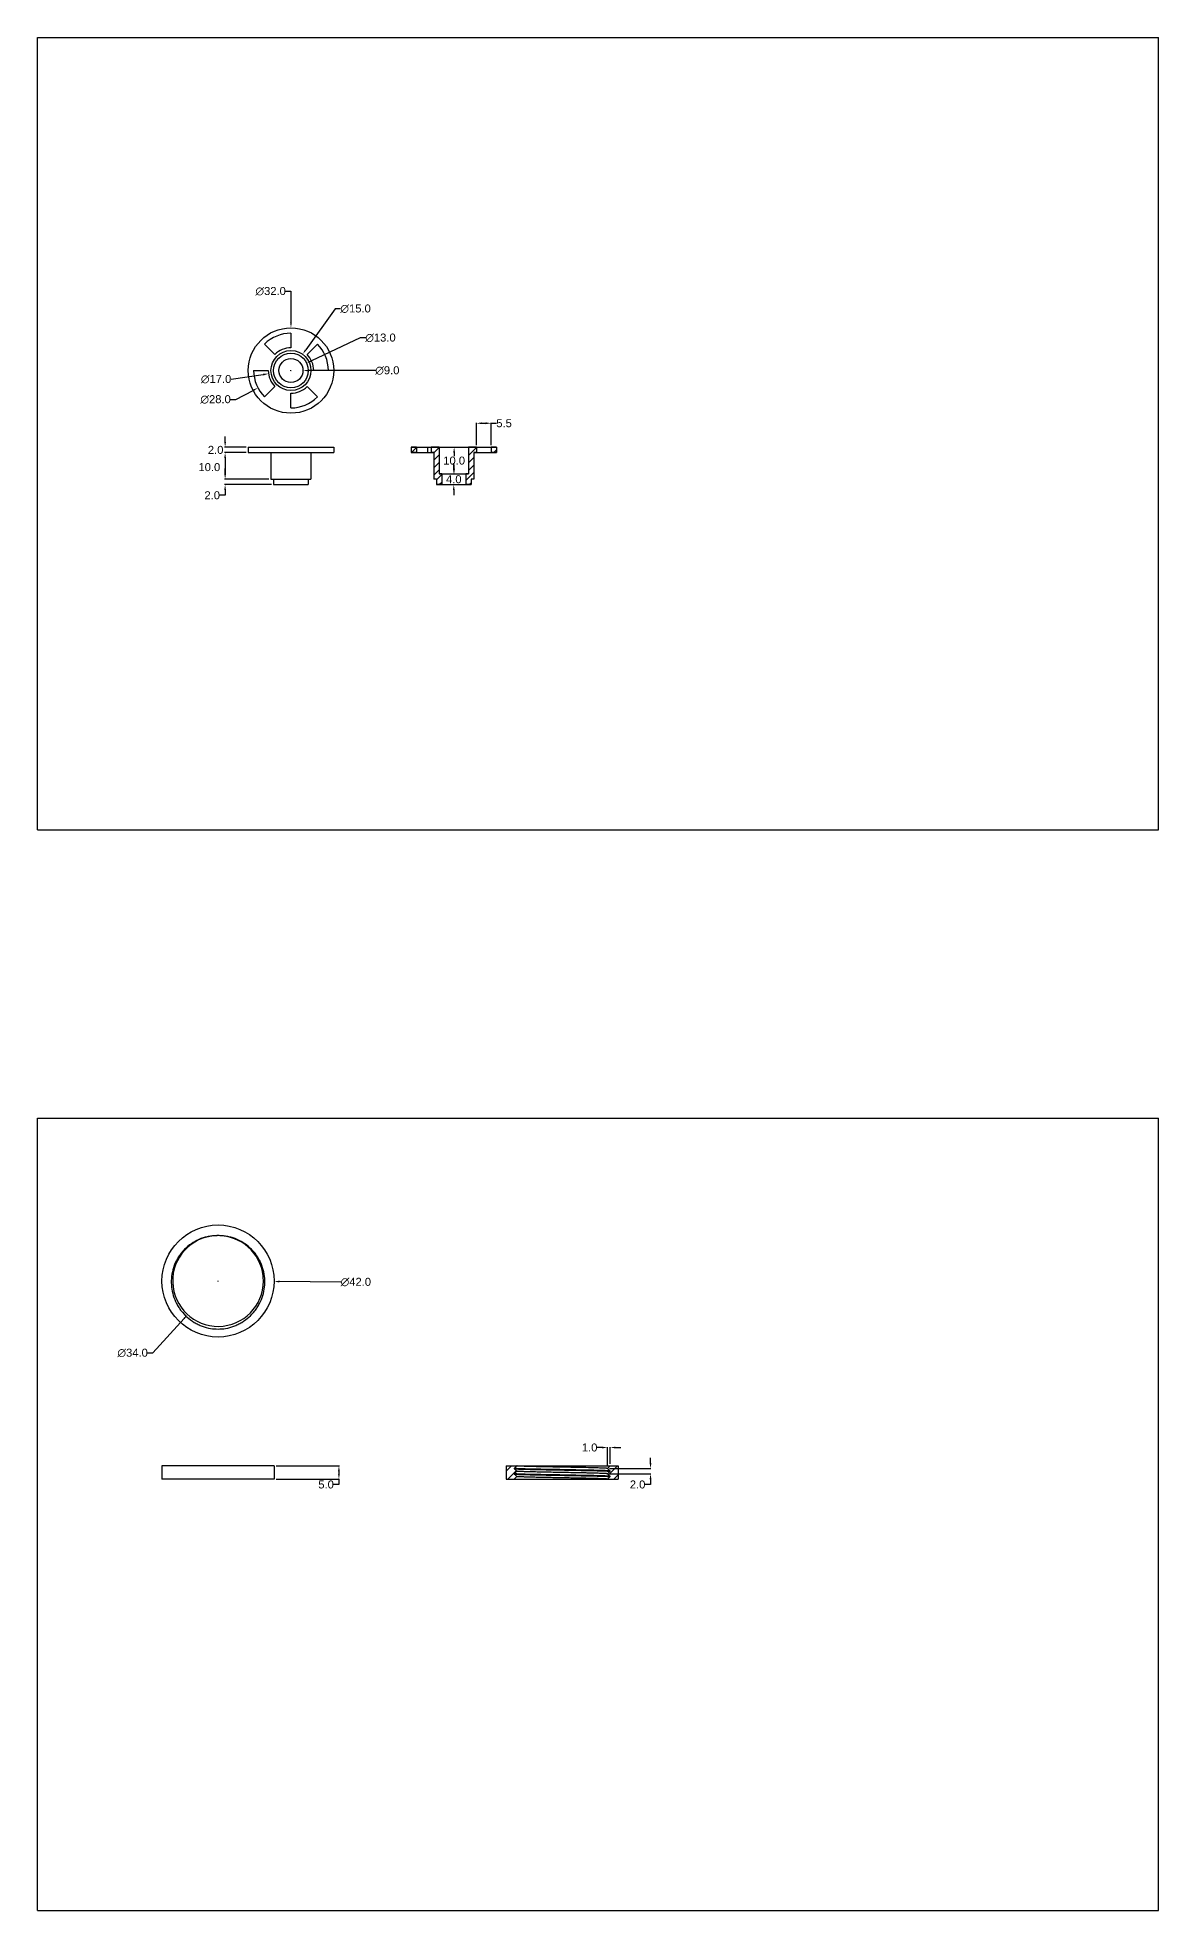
# Model space of a CAD drawing. Header units: inches. Extents: x 0 to 2200, y 53 to 755.
# Drawn here: x 469 to 889, y 53 to 755 of the extents above; entities that cross this region are included whole.
import ezdxf

# ---------------------------------------------------------------- set-up
doc = ezdxf.new("R2010")
doc.units = ezdxf.units.IN
doc.header["$MEASUREMENT"] = 0
doc.layers.add('02___PRT_ALL_AXES', color=7, linetype='Continuous')
doc.styles.get("Standard").update_dxf_attribs({"font": 'arial.ttf'})
doc.dimstyles.get("Standard").update_dxf_attribs({"dimtxt": 3, "dimasz": 2, "dimexe": 0.18, "dimexo": 0.8, "dimgap": 0.09, "dimtad": 0, "dimtih": 1, "dimtoh": 1, "dimdec": 1, "dimzin": 0, "dimdsep": 46, "dimtxsty": 'Standard', "dimcen": 0.09, "dimadec": 0, "dimazin": 0, "dimtfac": 1, "dimtdec": 1, "dimtofl": 0, "dimtmove": 0, "dimatfit": 3, "dimfxl": 1, "dimtolj": 1, "dimtzin": 0, "dimarcsym": 0})

# ---------------------------------------------------------------- blocks, each defined once
blk = doc.blocks.new('*D266')
at = {"color": 0, "lineweight": -2, "transparency": 16777216}
for p, q in [((536.86, 289.01), (537.04, 289.01)), ((536.95, 288.92), (536.95, 289.1)), ((582.96, 288.61), (559.95, 288.81))]:
    blk.add_line(p, q, dxfattribs=at)
at = {"color": 0, "transparency": 16777216}
blk.add_solid([(559.95, 289.14), (559.95, 288.47), (557.95, 288.82)], dxfattribs=at)
at = {"layer": 'Defpoints', "color": 0, "transparency": 16777216}
for p in [(515.95, 289.19), (557.95, 288.82)]:
    blk.add_point(p, dxfattribs=at)
at = {"color": 0, "transparency": 16777216, "insert": (588.57, 288.61), "char_height": 3, "attachment_point": 5}
blk.add_mtext('\\A1;∅42.0', dxfattribs=at)
blk = doc.blocks.new('*D267')
at = {"color": 0, "lineweight": -2, "transparency": 16777216}
for p, q in [((683.64, 218.72), (699.16, 218.72)), ((698.98, 220.72), (698.98, 222.72)), ((683.64, 216.72), (699.16, 216.72)), ((698.98, 212.72), (696.98, 212.72)), ((698.98, 214.72), (698.98, 212.72))]:
    blk.add_line(p, q, dxfattribs=at)
at = {"color": 0, "transparency": 16777216}
for points in [[(698.65, 220.72), (699.32, 220.72), (698.98, 218.72)], [(698.65, 214.72), (699.32, 214.72), (698.98, 216.72)]]:
    blk.add_solid(points, dxfattribs=at)
at = {"layer": 'Defpoints', "color": 0, "transparency": 16777216}
for p in [(682.84, 218.72), (682.84, 216.72), (698.98, 216.72)]:
    blk.add_point(p, dxfattribs=at)
at = {"color": 0, "transparency": 16777216, "insert": (694.14, 212.72), "char_height": 3, "attachment_point": 5}
blk.add_mtext('\\A1;2.0', dxfattribs=at)
blk = doc.blocks.new('*D268')
at = {"color": 0, "lineweight": -2, "transparency": 16777216}
for p, q in [((680.85, 226.58), (678.85, 226.58)), ((682.85, 219.52), (682.85, 226.76)), ((683.85, 220.47), (683.85, 226.76)), ((685.85, 226.58), (687.85, 226.58))]:
    blk.add_line(p, q, dxfattribs=at)
at = {"color": 0, "transparency": 16777216}
for points in [[(680.85, 226.91), (680.85, 226.24), (682.85, 226.58)], [(685.85, 226.91), (685.85, 226.24), (683.85, 226.58)]]:
    blk.add_solid(points, dxfattribs=at)
at = {"layer": 'Defpoints', "color": 0, "transparency": 16777216}
for p in [(682.85, 226.58), (682.85, 218.72), (683.85, 219.67)]:
    blk.add_point(p, dxfattribs=at)
at = {"color": 0, "transparency": 16777216, "insert": (676.17, 226.58), "char_height": 3, "attachment_point": 5}
blk.add_mtext('\\A1;1.0', dxfattribs=at)
blk = doc.blocks.new('*D269')
at = {"color": 0, "lineweight": -2, "transparency": 16777216}
for p, q in [((558.75, 219.72), (582.43, 219.72)), ((582.25, 217.72), (582.25, 216.72)), ((558.75, 214.72), (582.43, 214.72)), ((582.25, 212.72), (580.25, 212.72)), ((582.25, 214.72), (582.25, 212.72))]:
    blk.add_line(p, q, dxfattribs=at)
at = {"color": 0, "transparency": 16777216}
for points in [[(581.91, 217.72), (582.58, 217.72), (582.25, 219.72)], [(581.91, 216.72), (582.58, 216.72), (582.25, 214.72)]]:
    blk.add_solid(points, dxfattribs=at)
at = {"layer": 'Defpoints', "color": 0, "transparency": 16777216}
for p in [(557.95, 219.72), (557.95, 214.72), (582.25, 214.72)]:
    blk.add_point(p, dxfattribs=at)
at = {"color": 0, "transparency": 16777216, "insert": (577.43, 212.72), "char_height": 3, "attachment_point": 5}
blk.add_mtext('\\A1;5.0', dxfattribs=at)
blk = doc.blocks.new('*D270')
at = {"color": 0, "lineweight": -2, "transparency": 16777216}
for p, q in [((536.86, 289.01), (537.04, 289.01)), ((536.95, 288.92), (536.95, 289.1)), ((512.56, 262.04), (524.21, 274.91)), ((510.56, 262.04), (512.56, 262.04))]:
    blk.add_line(p, q, dxfattribs=at)
at = {"color": 0, "transparency": 16777216}
blk.add_solid([(523.96, 275.14), (524.45, 274.69), (525.55, 276.4)], dxfattribs=at)
at = {"layer": 'Defpoints', "color": 0, "transparency": 16777216}
for p in [(548.36, 301.61), (525.55, 276.4)]:
    blk.add_point(p, dxfattribs=at)
at = {"color": 0, "transparency": 16777216, "insert": (504.95, 262.04), "char_height": 3, "attachment_point": 5}
blk.add_mtext('\\A1;∅34.0', dxfattribs=at)
blk = doc.blocks.new('*D319')
at = {"color": 0, "lineweight": -2, "transparency": 16777216}
for p, q in [((564.19, 630.34), (564.37, 630.34)), ((564.28, 630.25), (564.28, 630.43)), ((595.93, 630.34), (570.78, 630.34))]:
    blk.add_line(p, q, dxfattribs=at)
at = {"color": 0, "transparency": 16777216}
blk.add_solid([(570.78, 630.67), (570.78, 630), (568.78, 630.34)], dxfattribs=at)
at = {"layer": 'Defpoints', "color": 0, "transparency": 16777216}
for p in [(559.78, 630.34), (568.78, 630.34)]:
    blk.add_point(p, dxfattribs=at)
at = {"color": 0, "transparency": 16777216, "insert": (600.37, 630.34), "char_height": 3, "attachment_point": 5}
blk.add_mtext('\\A1;∅9.0', dxfattribs=at)
blk = doc.blocks.new('*D320')
at = {"color": 0, "lineweight": -2, "transparency": 16777216}
for p, q in [((590.19, 642.6), (571.96, 633.97)), ((592.19, 642.6), (590.19, 642.6)), ((564.19, 630.34), (564.37, 630.34)), ((564.28, 630.25), (564.28, 630.43))]:
    blk.add_line(p, q, dxfattribs=at)
at = {"color": 0, "transparency": 16777216}
blk.add_solid([(571.82, 634.27), (572.1, 633.67), (570.15, 633.12)], dxfattribs=at)
at = {"layer": 'Defpoints', "color": 0, "transparency": 16777216}
for p in [(570.15, 633.12), (558.4, 627.56)]:
    blk.add_point(p, dxfattribs=at)
at = {"color": 0, "transparency": 16777216, "insert": (597.8, 642.6), "char_height": 3, "attachment_point": 5}
blk.add_mtext('\\A1;∅13.0', dxfattribs=at)
blk = doc.blocks.new('*D321')
at = {"color": 0, "lineweight": -2, "transparency": 16777216}
for p, q in [((580.87, 653.51), (569.81, 638.06)), ((582.87, 653.51), (580.87, 653.51)), ((564.19, 630.34), (564.37, 630.34)), ((564.28, 630.25), (564.28, 630.43))]:
    blk.add_line(p, q, dxfattribs=at)
at = {"color": 0, "transparency": 16777216}
blk.add_solid([(569.54, 638.25), (570.08, 637.87), (568.64, 636.43)], dxfattribs=at)
at = {"layer": 'Defpoints', "color": 0, "transparency": 16777216}
for p in [(568.64, 636.43), (559.91, 624.24)]:
    blk.add_point(p, dxfattribs=at)
at = {"color": 0, "transparency": 16777216, "insert": (588.48, 653.51), "char_height": 3, "attachment_point": 5}
blk.add_mtext('\\A1;∅15.0', dxfattribs=at)
blk = doc.blocks.new('*D322')
at = {"color": 0, "lineweight": -2, "transparency": 16777216}
for p, q in [((562.28, 660.05), (564.28, 660.05)), ((564.28, 660.05), (564.28, 648.34)), ((564.19, 630.34), (564.37, 630.34)), ((564.28, 630.25), (564.28, 630.43))]:
    blk.add_line(p, q, dxfattribs=at)
at = {"color": 0, "transparency": 16777216}
blk.add_solid([(564.61, 648.34), (563.94, 648.34), (564.28, 646.34)], dxfattribs=at)
at = {"layer": 'Defpoints', "color": 0, "transparency": 16777216}
for p in [(564.28, 646.34), (564.28, 614.34)]:
    blk.add_point(p, dxfattribs=at)
at = {"color": 0, "transparency": 16777216, "insert": (556.66, 660.05), "char_height": 3, "attachment_point": 5}
blk.add_mtext('\\A1;∅32.0', dxfattribs=at)
blk = doc.blocks.new('*D323')
at = {"color": 0, "lineweight": -2, "transparency": 16777216}
for p, q in [((539.61, 603.56), (539.61, 605.56)), ((547.48, 601.56), (539.43, 601.56)), ((547.48, 599.56), (539.43, 599.56)), ((539.61, 597.56), (539.61, 595.56))]:
    blk.add_line(p, q, dxfattribs=at)
at = {"color": 0, "transparency": 16777216}
for points in [[(539.28, 603.56), (539.94, 603.56), (539.61, 601.56)], [(539.28, 597.56), (539.94, 597.56), (539.61, 599.56)]]:
    blk.add_solid(points, dxfattribs=at)
at = {"layer": 'Defpoints', "color": 0, "transparency": 16777216}
for p in [(539.61, 599.56), (548.28, 601.56), (548.28, 599.56)]:
    blk.add_point(p, dxfattribs=at)
at = {"color": 0, "transparency": 16777216, "insert": (536.05, 600.57), "char_height": 3, "attachment_point": 5}
blk.add_mtext('\\A1;2.0', dxfattribs=at)
blk = doc.blocks.new('*D324')
at = {"color": 0, "lineweight": -2, "transparency": 16777216}
for p, q in [((547.48, 599.56), (539.43, 599.56)), ((539.61, 597.56), (539.61, 591.56)), ((555.98, 589.56), (539.43, 589.56))]:
    blk.add_line(p, q, dxfattribs=at)
at = {"color": 0, "transparency": 16777216}
for points in [[(539.28, 597.56), (539.94, 597.56), (539.61, 599.56)], [(539.28, 591.56), (539.94, 591.56), (539.61, 589.56)]]:
    blk.add_solid(points, dxfattribs=at)
at = {"layer": 'Defpoints', "color": 0, "transparency": 16777216}
for p in [(548.28, 599.56), (539.61, 589.56), (556.78, 589.56)]:
    blk.add_point(p, dxfattribs=at)
at = {"color": 0, "transparency": 16777216, "insert": (533.7, 594.12), "char_height": 3, "attachment_point": 5}
blk.add_mtext('\\A1;10.0', dxfattribs=at)
blk = doc.blocks.new('*D325')
at = {"color": 0, "lineweight": -2, "transparency": 16777216}
for p, q in [((539.61, 591.56), (539.61, 593.56)), ((539.61, 583.56), (537.61, 583.56)), ((555.98, 589.56), (539.43, 589.56)), ((556.98, 587.56), (539.43, 587.56)), ((539.61, 585.56), (539.61, 583.56))]:
    blk.add_line(p, q, dxfattribs=at)
at = {"color": 0, "transparency": 16777216}
for points in [[(539.28, 591.56), (539.94, 591.56), (539.61, 589.56)], [(539.28, 585.56), (539.94, 585.56), (539.61, 587.56)]]:
    blk.add_solid(points, dxfattribs=at)
at = {"layer": 'Defpoints', "color": 0, "transparency": 16777216}
for p in [(539.61, 587.56), (556.78, 589.56), (557.78, 587.56)]:
    blk.add_point(p, dxfattribs=at)
at = {"color": 0, "transparency": 16777216, "insert": (534.77, 583.56), "char_height": 3, "attachment_point": 5}
blk.add_mtext('\\A1;2.0', dxfattribs=at)
blk = doc.blocks.new('*D326')
at = {"color": 0, "lineweight": -2, "transparency": 16777216}
for p, q in [((633.78, 602.36), (633.78, 610.75)), ((635.78, 610.57), (637.28, 610.57)), ((639.28, 602.36), (639.28, 610.75)), ((639.28, 610.57), (641.28, 610.57))]:
    blk.add_line(p, q, dxfattribs=at)
at = {"color": 0, "transparency": 16777216}
for points in [[(635.78, 610.9), (635.78, 610.23), (633.78, 610.57)], [(637.28, 610.9), (637.28, 610.23), (639.28, 610.57)]]:
    blk.add_solid(points, dxfattribs=at)
at = {"layer": 'Defpoints', "color": 0, "transparency": 16777216}
for p in [(639.28, 610.57), (633.78, 601.56), (639.28, 601.56)]:
    blk.add_point(p, dxfattribs=at)
at = {"color": 0, "transparency": 16777216, "insert": (644.11, 610.57), "char_height": 3, "attachment_point": 5}
blk.add_mtext('\\A1;5.5', dxfattribs=at)
blk = doc.blocks.new('*D327')
at = {"color": 0, "lineweight": -2, "transparency": 16777216}
for p, q in [((620.58, 601.56), (625.59, 601.56)), ((625.41, 599.56), (625.41, 598.18)), ((620.58, 591.56), (625.59, 591.56)), ((625.41, 593.56), (625.41, 594.94))]:
    blk.add_line(p, q, dxfattribs=at)
at = {"color": 0, "transparency": 16777216}
for points in [[(625.07, 599.56), (625.74, 599.56), (625.41, 601.56)], [(625.07, 593.56), (625.74, 593.56), (625.41, 591.56)]]:
    blk.add_solid(points, dxfattribs=at)
at = {"layer": 'Defpoints', "color": 0, "transparency": 16777216}
for p in [(619.78, 601.56), (619.78, 591.56), (625.41, 591.56)]:
    blk.add_point(p, dxfattribs=at)
at = {"color": 0, "transparency": 16777216, "insert": (625.41, 596.56), "char_height": 3, "attachment_point": 5}
blk.add_mtext('\\A1;10.0', dxfattribs=at)
blk = doc.blocks.new('*D328')
at = {"color": 0, "lineweight": -2, "transparency": 16777216}
for p, q in [((624.48, 591.56), (625.1, 591.56)), ((625.28, 593.56), (625.28, 595.56)), ((624.48, 587.56), (625.1, 587.56)), ((625.28, 585.56), (625.28, 583.56))]:
    blk.add_line(p, q, dxfattribs=at)
at = {"color": 0, "transparency": 16777216}
for points in [[(624.94, 593.56), (625.61, 593.56), (625.28, 591.56)], [(624.94, 585.56), (625.61, 585.56), (625.28, 587.56)]]:
    blk.add_solid(points, dxfattribs=at)
at = {"layer": 'Defpoints', "color": 0, "transparency": 16777216}
for p in [(625.28, 591.56), (625.28, 587.56), (625.28, 587.56)]:
    blk.add_point(p, dxfattribs=at)
at = {"color": 0, "transparency": 16777216, "insert": (625.28, 589.56), "char_height": 3, "attachment_point": 5}
blk.add_mtext('\\A1;4.0', dxfattribs=at)
blk = doc.blocks.new('*D401')
at = {"color": 0, "lineweight": -2, "transparency": 16777216}
for p, q in [((541.82, 627.08), (553.89, 628.83)), ((564.19, 630.34), (564.37, 630.34)), ((564.28, 630.25), (564.28, 630.43))]:
    blk.add_line(p, q, dxfattribs=at)
at = {"color": 0, "transparency": 16777216}
blk.add_solid([(553.84, 629.16), (553.93, 628.5), (555.87, 629.12)], dxfattribs=at)
at = {"layer": 'Defpoints', "color": 0, "transparency": 16777216}
for p in [(555.87, 629.12), (572.69, 631.56)]:
    blk.add_point(p, dxfattribs=at)
at = {"color": 0, "transparency": 16777216, "insert": (536.21, 627.08), "char_height": 3, "attachment_point": 5}
blk.add_mtext('\\A1;∅17.0', dxfattribs=at)
blk = doc.blocks.new('*D402')
at = {"color": 0, "lineweight": -2, "transparency": 16777216}
for p, q in [((564.19, 630.34), (564.37, 630.34)), ((564.28, 630.25), (564.28, 630.43)), ((541.64, 619.5), (543.64, 619.5)), ((543.64, 619.5), (550.11, 622.9))]:
    blk.add_line(p, q, dxfattribs=at)
at = {"color": 0, "transparency": 16777216}
blk.add_solid([(549.96, 623.19), (550.27, 622.6), (551.88, 623.83)], dxfattribs=at)
at = {"layer": 'Defpoints', "color": 0, "transparency": 16777216}
for p in [(576.67, 636.85), (551.88, 623.83)]:
    blk.add_point(p, dxfattribs=at)
at = {"color": 0, "transparency": 16777216, "insert": (536.03, 619.5), "char_height": 3, "attachment_point": 5}
blk.add_mtext('\\A1;∅28.0', dxfattribs=at)

msp = doc.modelspace()

# ---------------------------------------------------------------- hatches: boundary and pattern name
at = {"linetype": 'Continuous'}
h = msp.add_hatch(dxfattribs=at)
h.set_pattern_fill('D', color=2, scale=1.985338, angle=45, style=0, pattern_type=0)
h.set_pattern_definition([(45, (400.644, 458.2027), (-1.403846, 1.403846), [])])
edge = h.paths.add_edge_path()
edge.add_line((641.28, 601.56), (639.28, 601.56))
edge.add_line((641.28, 601.56), (641.28, 599.56))
edge.add_line((641.28, 599.56), (639.28, 599.56))
edge.add_line((639.28, 601.56), (639.28, 599.56))
edge = h.paths.add_edge_path()
edge.add_line((633.78, 601.56), (630.78, 601.56))
edge.add_line((633.78, 601.56), (633.78, 599.56))
edge.add_line((633.78, 599.56), (632.78, 599.56))
edge.add_line((632.78, 599.56), (632.78, 589.56))
edge.add_line((632.78, 589.56), (631.78, 589.56))
edge.add_line((631.78, 589.56), (631.78, 587.56))
edge.add_line((631.78, 587.56), (629.78, 587.56))
edge.add_line((629.78, 591.56), (629.78, 587.56))
edge.add_line((630.78, 591.56), (629.78, 591.56))
edge.add_line((630.78, 601.56), (630.78, 591.56))
edge = h.paths.add_edge_path()
edge.add_line((619.78, 601.56), (616.78, 601.56))
edge.add_line((619.78, 601.56), (619.78, 591.56))
edge.add_line((620.78, 591.56), (619.78, 591.56))
edge.add_line((620.78, 591.56), (620.78, 587.56))
edge.add_line((620.78, 587.56), (618.78, 587.56))
edge.add_line((618.78, 589.56), (618.78, 587.56))
edge.add_line((618.78, 589.56), (617.78, 589.56))
edge.add_line((617.78, 599.56), (617.78, 589.56))
edge.add_line((617.78, 599.56), (616.78, 599.56))
edge.add_line((616.78, 601.56), (616.78, 599.56))
edge = h.paths.add_edge_path()
edge.add_line((611.28, 601.56), (609.28, 601.56))
edge.add_line((611.28, 601.56), (611.28, 599.56))
edge.add_line((611.28, 599.56), (609.28, 599.56))
edge.add_line((609.28, 601.56), (609.28, 599.56))
h = msp.add_hatch(dxfattribs=at)
h.set_pattern_fill('B', color=2, scale=2.556463, angle=45, style=0, pattern_type=0)
h.set_pattern_definition([(45, (469.3062, 53.0047), (-1.807692, 1.807692), [])])
edge = h.paths.add_edge_path()
edge.add_line((644.85, 219.72), (648.85, 219.72))
edge.add_line((647.85, 218.77), (648.85, 219.72))
edge.add_line((647.85, 218.77), (647.85, 218.67))
edge.add_line((648.85, 217.72), (647.85, 218.67))
edge.add_line((647.85, 216.77), (648.85, 217.72))
edge.add_line((647.85, 216.77), (647.85, 216.67))
edge.add_line((648.85, 215.72), (647.85, 216.67))
edge.add_line((647.85, 214.77), (648.85, 215.72))
edge.add_line((647.85, 214.77), (647.85, 214.72))
edge.add_line((644.85, 214.72), (647.85, 214.72))
edge.add_line((644.85, 219.72), (644.85, 214.72))
edge = h.paths.add_edge_path()
edge.add_line((683.85, 219.72), (686.85, 219.72))
edge.add_line((686.85, 219.72), (686.85, 214.72))
edge.add_line((682.85, 214.72), (686.85, 214.72))
edge.add_line((683.85, 215.67), (682.85, 214.72))
edge.add_line((683.85, 215.77), (683.85, 215.67))
edge.add_line((682.85, 216.72), (683.85, 215.77))
edge.add_line((683.85, 217.67), (682.85, 216.72))
edge.add_line((683.85, 217.77), (683.85, 217.67))
edge.add_line((682.85, 218.72), (683.85, 217.77))
edge.add_line((683.85, 219.67), (682.85, 218.72))
edge.add_line((683.85, 219.72), (683.85, 219.67))

# ---------------------------------------------------------------- linework, layer by layer
at = {"color": 7, "linetype": 'Continuous'}
for p, q in [((469.31, 458.2), (469.31, 755.2)), ((469.31, 755.2), (889.31, 755.2)), ((889.31, 458.2), (889.31, 755.2)), ((558.27, 636.35), (554.38, 640.24)), ((564.28, 644.34), (564.28, 638.84)), ((570.29, 636.35), (574.18, 640.24)), ((550.28, 630.34), (555.78, 630.34)), ((578.28, 630.34), (572.78, 630.34)), ((558.27, 624.33), (554.38, 620.44)), ((564.28, 616.34), (564.28, 621.84)), ((570.29, 624.33), (574.18, 620.44)), ((611.28, 601.56), (609.28, 601.56)), ((609.28, 601.56), (609.28, 599.56)), ((609.28, 601.56), (609.28, 599.56)), ((609.28, 601.56), (641.28, 601.56)), ((611.28, 599.56), (609.28, 599.56)), ((609.28, 599.56), (617.78, 599.56)), ((611.28, 601.56), (611.28, 599.56)), ((611.28, 601.56), (611.28, 599.56)), ((615.38, 601.56), (615.38, 599.56)), ((619.78, 601.56), (616.78, 601.56)), ((616.78, 601.56), (616.78, 599.56)), ((616.78, 601.56), (616.78, 599.56)), ((617.78, 599.56), (616.78, 599.56)), ((617.78, 599.56), (617.78, 589.56)), ((617.78, 599.56), (617.78, 589.56)), ((619.78, 601.56), (619.78, 591.56)), ((619.78, 601.56), (619.78, 591.56)), ((633.78, 601.56), (630.78, 601.56)), ((630.78, 601.56), (630.78, 591.56)), ((630.78, 601.56), (630.78, 591.56)), ((633.78, 599.56), (632.78, 599.56)), ((632.78, 599.56), (632.78, 589.56)), ((632.78, 599.56), (641.28, 599.56)), ((632.78, 599.56), (632.78, 589.56)), ((633.78, 601.56), (633.78, 599.56)), ((633.78, 601.56), (633.78, 599.56)), ((641.28, 601.56), (639.28, 601.56)), ((639.28, 601.56), (639.28, 599.56)), ((639.28, 601.56), (639.28, 599.56)), ((641.28, 599.56), (639.28, 599.56)), ((641.28, 601.56), (641.28, 599.56)), ((641.28, 601.56), (641.28, 599.56)), ((620.78, 591.56), (619.78, 591.56)), ((619.78, 591.56), (630.78, 591.56)), ((620.78, 591.56), (620.78, 587.56)), ((620.78, 591.56), (620.78, 587.56)), ((629.78, 591.56), (629.78, 587.56)), ((630.78, 591.56), (629.78, 591.56)), ((629.78, 591.56), (629.78, 587.56)), ((618.78, 589.56), (617.78, 589.56)), ((618.78, 589.56), (617.78, 589.56)), ((618.78, 589.56), (618.78, 587.56)), ((618.78, 589.56), (618.78, 587.56)), ((620.78, 587.56), (618.78, 587.56)), ((618.78, 587.56), (631.78, 587.56)), ((631.78, 587.56), (629.78, 587.56)), ((632.78, 589.56), (631.78, 589.56)), ((631.78, 589.56), (631.78, 587.56)), ((632.78, 589.56), (631.78, 589.56)), ((631.78, 589.56), (631.78, 587.56)), ((469.31, 458.2), (889.31, 458.2)), ((469.31, 53), (469.31, 350)), ((469.31, 350), (889.31, 350)), ((889.31, 53), (889.31, 350)), ((644.85, 219.72), (648.85, 219.72)), ((644.85, 219.72), (644.85, 214.72)), ((644.85, 219.72), (644.85, 214.72)), ((644.85, 219.72), (648.85, 219.72)), ((647.85, 218.77), (648.85, 219.72)), ((647.85, 218.77), (648.85, 219.72)), ((647.85, 218.77), (647.85, 218.67)), ((647.85, 218.77), (647.85, 218.67)), ((648.85, 217.72), (647.85, 218.67)), ((648.85, 217.72), (647.85, 218.67)), ((647.85, 216.77), (648.85, 217.72)), ((647.85, 216.77), (648.85, 217.72)), ((648.85, 219.72), (686.85, 219.72)), ((683.85, 219.67), (682.85, 218.72)), ((683.85, 219.67), (682.85, 218.72)), ((682.85, 218.72), (683.85, 217.77)), ((682.85, 218.72), (683.85, 217.77)), ((683.85, 219.72), (686.85, 219.72)), ((683.85, 219.72), (683.85, 219.67)), ((683.85, 219.72), (683.85, 219.67)), ((683.85, 217.77), (683.85, 217.67)), ((683.85, 217.77), (683.85, 217.67)), ((686.85, 219.72), (686.85, 214.72)), ((686.85, 219.72), (686.85, 214.72)), ((644.85, 214.72), (647.85, 214.72)), ((644.85, 214.72), (682.84, 214.72)), ((647.85, 216.77), (647.85, 216.67)), ((647.85, 216.77), (647.85, 216.67)), ((648.85, 215.72), (647.85, 216.67)), ((648.85, 215.72), (647.85, 216.67)), ((647.85, 214.77), (648.85, 215.72)), ((647.85, 214.77), (648.85, 215.72)), ((647.85, 214.77), (647.85, 214.72)), ((647.85, 214.77), (647.85, 214.72)), ((683.85, 217.67), (682.85, 216.72)), ((683.85, 217.67), (682.85, 216.72)), ((682.85, 216.72), (683.85, 215.77)), ((682.85, 216.72), (683.85, 215.77)), ((683.85, 215.67), (682.85, 214.72)), ((683.85, 215.67), (682.85, 214.72)), ((682.85, 214.72), (686.85, 214.72)), ((682.85, 214.72), (686.85, 214.72)), ((683.85, 215.77), (683.85, 215.67)), ((683.85, 215.77), (683.85, 215.67)), ((469.31, 53), (889.31, 53))]:
    msp.add_line(p, q, dxfattribs=at)
for centre, radius, start, end in [((564.28, 630.34), 14, 90, 135), ((564.28, 630.34), 14, 0, 45), ((564.28, 630.34), 8.5, 90, 135), ((564.28, 630.34), 8.5, 0, 45), ((564.28, 630.34), 14, 180, 225), ((564.28, 630.34), 8.5, 180, 225), ((564.28, 630.34), 8.5, 270, 315), ((564.28, 630.34), 14, 270, 315), ((536.95, 289.01), 17, 92.6092, 359.99572), ((536.95, 289.03), 16.98, 91.08044, 92.61025), ((536.95, 289.01), 17, 6.66667, 90), ((536.93, 289.01), 17.02, 359.99906, 6.6629), ((536.95, 289.01), 18, 261, 279)]:
    msp.add_arc(centre, radius, start, end, dxfattribs=at)
for points, knots in [([(536.95, 306.01), (536.41, 306.02), (535.32, 305.99), (533.7, 305.78), (532.1, 305.43), (530.03, 304.75), (527.58, 303.54), (525.4, 301.89), (523.87, 300.34), (522.83, 299.08), (521.92, 297.72), (520.88, 295.81), (519.93, 293.25), (519.37, 290.02), (519.43, 286.74), (520.09, 283.53), (521.12, 280.99), (522.22, 279.11), (523.48, 277.34), (525.35, 275.35), (527.56, 273.74), (529.48, 272.7), (531.48, 271.85), (533.07, 271.42), (534.14, 271.23)], [0, 0, 0, 0, 0.031266, 0.062539, 0.093806, 0.125075, 0.187542, 0.250012, 0.281283, 0.312555, 0.343827, 0.375099, 0.437573, 0.500048, 0.562524, 0.625, 0.687477, 0.718749, 0.750021, 0.812498, 0.874977, 0.906249, 0.937519, 1, 1, 1, 1]), ([(539.77, 271.23), (540.84, 271.42), (542.42, 271.85), (544.43, 272.7), (546.34, 273.74), (548.55, 275.35), (550.43, 277.34), (551.69, 279.11), (552.78, 280.99), (553.82, 283.53), (554.48, 286.74), (554.53, 290.02), (553.98, 293.25), (553.02, 295.81), (551.98, 297.72), (551.07, 299.08), (550.04, 300.34), (548.5, 301.89), (546.32, 303.54), (543.87, 304.75), (541.8, 305.43), (540.21, 305.78), (538.59, 305.99), (537.5, 306.02), (536.95, 306.01)], [0, 0, 0, 0, 0.062481, 0.093751, 0.125022, 0.187501, 0.249978, 0.28125, 0.312521, 0.374998, 0.437474, 0.499949, 0.562424, 0.624898, 0.65617, 0.687441, 0.718713, 0.749984, 0.812455, 0.874923, 0.906192, 0.93746, 0.968734, 1, 1, 1, 1]), ([(665.85, 218.27), (664.69, 218.29), (662.43, 218.33), (659.63, 218.38), (657.49, 218.42), (656, 218.45), (654.59, 218.48), (653.29, 218.51), (652.11, 218.54), (651.06, 218.57), (650.27, 218.6), (649.71, 218.62), (649.34, 218.64), (649.02, 218.65), (648.73, 218.67), (648.48, 218.68), (648.27, 218.7), (648.11, 218.71), (648, 218.72), (647.93, 218.74), (647.89, 218.74), (647.87, 218.75), (647.85, 218.76), (647.85, 218.76)], [0, 0, 0, 0, 0.19241, 0.377621, 0.46535, 0.548719, 0.626951, 0.699309, 0.765119, 0.823763, 0.874695, 0.897116, 0.917438, 0.935611, 0.951595, 0.965353, 0.976854, 0.986075, 0.992998, 0.995597, 0.997623, 0.999083, 1, 1, 1, 1]), ([(647.85, 218.66), (647.85, 218.66), (647.87, 218.65), (647.89, 218.64), (647.93, 218.64), (648, 218.62), (648.11, 218.61), (648.27, 218.6), (648.48, 218.58), (648.73, 218.57), (649.02, 218.55), (649.34, 218.54), (649.71, 218.52), (650.27, 218.5), (651.06, 218.47), (652.11, 218.44), (653.29, 218.41), (654.59, 218.38), (656, 218.35), (657.49, 218.32), (659.63, 218.28), (662.43, 218.23), (664.69, 218.19), (665.85, 218.17)], [0, 0, 0, 0, 0.000917, 0.002378, 0.004404, 0.007002, 0.013926, 0.023148, 0.034648, 0.048407, 0.064391, 0.082564, 0.102886, 0.125308, 0.176239, 0.234884, 0.300694, 0.373052, 0.451282, 0.534652, 0.622382, 0.807589, 1, 1, 1, 1]), ([(682.84, 218.72), (682.84, 218.73), (682.83, 218.73), (682.8, 218.74), (682.77, 218.75), (682.71, 218.76), (682.6, 218.77), (682.45, 218.79), (682.25, 218.8), (682.02, 218.82), (681.75, 218.83), (681.44, 218.85), (681.1, 218.86), (680.57, 218.88), (679.82, 218.91), (678.83, 218.94), (676.79, 219), (674.34, 219.05), (671.46, 219.11), (669.1, 219.16), (666.66, 219.2), (664.21, 219.25), (661.8, 219.29), (659.46, 219.34), (657.27, 219.38), (655.54, 219.42), (654.26, 219.45), (653.39, 219.48), (652.59, 219.5), (651.85, 219.52), (651.19, 219.55), (650.61, 219.57), (650.11, 219.59), (649.74, 219.61), (649.49, 219.63), (649.33, 219.64), (649.2, 219.65), (649.09, 219.66), (648.99, 219.67), (648.93, 219.69), (648.88, 219.69), (648.86, 219.7), (648.85, 219.71), (648.85, 219.71)], [0, 0, 0, 0, 0.000447, 0.001163, 0.002161, 0.003444, 0.006876, 0.011457, 0.017181, 0.024036, 0.032007, 0.041074, 0.051218, 0.062416, 0.087862, 0.117175, 0.150081, 0.267117, 0.333655, 0.403704, 0.475784, 0.548375, 0.619945, 0.688985, 0.754037, 0.813729, 0.841166, 0.866802, 0.890501, 0.912138, 0.931598, 0.948781, 0.963595, 0.975963, 0.98121, 0.985822, 0.989795, 0.993124, 0.995805, 0.997839, 0.999228, 0.999688, 1, 1, 1, 1]), ([(665.85, 217.22), (664.75, 217.24), (662.61, 217.28), (659.97, 217.33), (657.95, 217.37), (656.54, 217.4), (655.21, 217.43), (653.98, 217.46), (652.87, 217.49), (651.87, 217.52), (651.13, 217.55), (650.6, 217.57), (650.25, 217.59), (649.94, 217.6), (649.67, 217.62), (649.44, 217.63), (649.25, 217.65), (649.09, 217.66), (648.99, 217.67), (648.92, 217.69), (648.89, 217.69), (648.87, 217.7), (648.85, 217.71), (648.85, 217.71)], [0, 0, 0, 0, 0.192598, 0.377969, 0.465766, 0.54919, 0.627458, 0.699838, 0.76565, 0.824277, 0.875168, 0.897563, 0.917852, 0.935987, 0.951928, 0.965638, 0.977085, 0.986249, 0.993111, 0.995679, 0.997674, 0.999105, 1, 1, 1, 1]), ([(683.84, 217.77), (683.84, 217.78), (683.82, 217.78), (683.8, 217.79), (683.76, 217.8), (683.7, 217.81), (683.58, 217.82), (683.42, 217.84), (683.21, 217.85), (682.96, 217.87), (682.68, 217.88), (682.35, 217.9), (681.99, 217.91), (681.42, 217.93), (680.63, 217.96), (679.58, 217.99), (678.4, 218.02), (677.1, 218.05), (675.7, 218.08), (674.2, 218.11), (672.06, 218.15), (669.27, 218.21), (667, 218.25), (665.85, 218.27)], [0, 0, 0, 0, 0.000918, 0.002378, 0.004405, 0.007003, 0.013927, 0.023149, 0.03465, 0.048409, 0.064394, 0.082567, 0.102889, 0.125312, 0.176243, 0.234888, 0.300697, 0.373055, 0.451284, 0.534654, 0.622384, 0.807592, 1, 1, 1, 1]), ([(665.85, 218.17), (667, 218.15), (669.27, 218.11), (672.07, 218.05), (674.22, 218.01), (675.71, 217.98), (677.12, 217.95), (678.42, 217.92), (679.6, 217.89), (680.65, 217.86), (681.44, 217.83), (682, 217.81), (682.37, 217.8), (682.69, 217.78), (682.98, 217.77), (683.22, 217.75), (683.43, 217.74), (683.59, 217.72), (683.7, 217.71), (683.77, 217.7), (683.8, 217.69), (683.83, 217.68), (683.84, 217.68), (683.84, 217.67)], [0, 0, 0, 0, 0.192808, 0.378366, 0.466241, 0.549728, 0.628043, 0.70045, 0.766272, 0.824885, 0.875741, 0.898108, 0.918363, 0.936457, 0.952352, 0.966009, 0.977397, 0.986494, 0.993283, 0.995811, 0.997765, 0.999152, 1, 1, 1, 1]), ([(683.62, 219.72), (683.66, 219.71), (683.71, 219.71), (683.77, 219.7), (683.79, 219.69)], [0, 0, 0, 0, 0.581007, 1, 1, 1, 1]), ([(683.79, 219.69), (683.81, 219.69), (683.82, 219.68), (683.84, 219.67), (683.85, 219.67), (683.85, 219.67)], [0, 0, 0, 0, 0.692559, 0.886066, 1, 1, 1, 1]), ([(665.85, 216.27), (664.69, 216.29), (662.42, 216.33), (659.62, 216.38), (657.48, 216.42), (655.98, 216.45), (654.57, 216.48), (653.27, 216.51), (652.09, 216.54), (651.04, 216.57), (650.25, 216.6), (649.69, 216.62), (649.32, 216.64), (649, 216.65), (648.71, 216.67), (648.47, 216.68), (648.26, 216.7), (648.1, 216.71), (647.99, 216.73), (647.92, 216.74), (647.89, 216.74), (647.87, 216.75), (647.85, 216.76), (647.85, 216.76)], [0, 0, 0, 0, 0.192809, 0.378368, 0.466242, 0.549729, 0.628045, 0.700453, 0.766274, 0.824887, 0.875742, 0.89811, 0.918364, 0.936459, 0.952353, 0.96601, 0.977398, 0.986495, 0.993284, 0.995812, 0.997765, 0.999152, 1, 1, 1, 1]), ([(647.85, 216.66), (647.85, 216.66), (647.87, 216.65), (647.89, 216.64), (647.93, 216.64), (648, 216.62), (648.11, 216.61), (648.27, 216.6), (648.48, 216.58), (648.73, 216.57), (649.02, 216.55), (649.34, 216.54), (649.71, 216.52), (650.27, 216.5), (651.06, 216.47), (652.11, 216.44), (653.29, 216.41), (654.59, 216.38), (656, 216.35), (657.49, 216.32), (659.63, 216.28), (662.43, 216.23), (664.69, 216.19), (665.85, 216.17)], [0, 0, 0, 0, 0.000918, 0.002378, 0.004405, 0.007003, 0.013928, 0.023149, 0.03465, 0.048409, 0.064394, 0.082567, 0.102889, 0.125312, 0.176243, 0.234888, 0.300697, 0.373055, 0.451284, 0.534654, 0.622384, 0.807592, 1, 1, 1, 1]), ([(647.9, 214.74), (647.89, 214.74), (647.87, 214.75), (647.85, 214.76), (647.85, 214.76), (647.85, 214.77)], [0, 0, 0, 0, 0.692559, 0.886066, 1, 1, 1, 1]), ([(648.07, 214.72), (648.04, 214.72), (647.98, 214.73), (647.92, 214.74), (647.9, 214.74)], [0, 0, 0, 0, 0.581007, 1, 1, 1, 1]), ([(682.84, 214.72), (682.84, 214.73), (682.83, 214.73), (682.8, 214.74), (682.77, 214.75), (682.71, 214.76), (682.6, 214.77), (682.45, 214.79), (682.25, 214.8), (682.02, 214.82), (681.75, 214.83), (681.44, 214.85), (681.1, 214.86), (680.57, 214.88), (679.82, 214.91), (678.83, 214.94), (676.79, 215), (674.34, 215.05), (671.46, 215.11), (669.1, 215.16), (666.66, 215.2), (664.21, 215.25), (661.8, 215.29), (659.46, 215.34), (657.27, 215.38), (655.54, 215.42), (654.26, 215.45), (653.39, 215.48), (652.59, 215.5), (651.85, 215.52), (651.19, 215.55), (650.61, 215.57), (650.11, 215.59), (649.74, 215.61), (649.49, 215.63), (649.33, 215.64), (649.2, 215.65), (649.09, 215.66), (648.99, 215.67), (648.93, 215.69), (648.88, 215.69), (648.86, 215.7), (648.85, 215.71), (648.85, 215.71)], [0, 0, 0, 0, 0.000447, 0.001163, 0.002161, 0.003444, 0.006876, 0.011457, 0.017181, 0.024036, 0.032007, 0.041074, 0.051218, 0.062416, 0.087862, 0.117175, 0.150081, 0.267117, 0.333655, 0.403704, 0.475784, 0.548375, 0.619945, 0.688985, 0.754037, 0.813729, 0.841166, 0.866802, 0.890501, 0.912138, 0.931598, 0.948781, 0.963595, 0.975963, 0.98121, 0.985822, 0.989795, 0.993124, 0.995805, 0.997839, 0.999228, 0.999688, 1, 1, 1, 1]), ([(682.84, 216.72), (682.84, 216.73), (682.83, 216.73), (682.8, 216.74), (682.77, 216.75), (682.71, 216.76), (682.6, 216.77), (682.45, 216.79), (682.25, 216.8), (682.02, 216.82), (681.75, 216.83), (681.44, 216.85), (681.1, 216.86), (680.57, 216.88), (679.82, 216.91), (678.83, 216.94), (677.71, 216.97), (676.48, 217), (675.16, 217.03), (673.74, 217.06), (671.72, 217.1), (669.08, 217.16), (666.94, 217.2), (665.85, 217.22)], [0, 0, 0, 0, 0.000895, 0.002326, 0.004321, 0.006889, 0.013751, 0.022915, 0.034362, 0.048072, 0.064013, 0.082148, 0.102437, 0.124832, 0.175723, 0.23435, 0.300162, 0.372542, 0.45081, 0.534234, 0.622031, 0.807402, 1, 1, 1, 1]), ([(683.84, 215.77), (683.84, 215.78), (683.82, 215.78), (683.8, 215.79), (683.76, 215.8), (683.7, 215.81), (683.58, 215.82), (683.42, 215.84), (683.21, 215.85), (682.96, 215.87), (682.68, 215.88), (682.35, 215.9), (681.99, 215.91), (681.42, 215.93), (680.63, 215.96), (679.58, 215.99), (678.4, 216.02), (677.1, 216.05), (675.7, 216.08), (674.2, 216.11), (672.06, 216.15), (669.27, 216.21), (667, 216.25), (665.85, 216.27)], [0, 0, 0, 0, 0.000917, 0.002378, 0.004404, 0.007002, 0.013926, 0.023148, 0.034648, 0.048407, 0.064391, 0.082564, 0.102886, 0.125308, 0.176239, 0.234884, 0.300694, 0.373052, 0.451282, 0.534652, 0.622382, 0.807589, 1, 1, 1, 1]), ([(665.85, 216.17), (667, 216.15), (669.27, 216.11), (672.06, 216.05), (674.2, 216.01), (675.7, 215.98), (677.1, 215.95), (678.4, 215.92), (679.58, 215.89), (680.63, 215.86), (681.42, 215.83), (681.99, 215.81), (682.35, 215.8), (682.68, 215.78), (682.96, 215.77), (683.21, 215.75), (683.42, 215.74), (683.58, 215.72), (683.7, 215.71), (683.76, 215.7), (683.8, 215.69), (683.82, 215.68), (683.84, 215.68), (683.84, 215.67)], [0, 0, 0, 0, 0.19241, 0.377621, 0.46535, 0.548719, 0.626951, 0.699309, 0.765119, 0.823763, 0.874695, 0.897116, 0.917438, 0.935611, 0.951595, 0.965353, 0.976854, 0.986075, 0.992998, 0.995597, 0.997623, 0.999083, 1, 1, 1, 1])]:
    msp.add_open_spline(points, degree=3, knots=knots, dxfattribs=at)
at = {"layer": '02___PRT_ALL_AXES', "color": 7, "linetype": 'Continuous'}
for p, q in [((548.28, 601.56), (548.28, 599.56)), ((548.28, 601.56), (580.28, 601.56)), ((548.28, 599.56), (580.28, 599.56)), ((556.78, 599.56), (556.78, 589.56)), ((571.78, 599.56), (571.78, 589.56)), ((580.28, 601.56), (580.28, 599.56)), ((556.78, 589.56), (571.78, 589.56)), ((557.78, 589.56), (557.78, 587.56)), ((557.78, 587.56), (570.78, 587.56)), ((570.78, 589.56), (570.78, 587.56)), ((515.95, 219.72), (515.95, 214.72)), ((557.95, 219.72), (515.95, 219.72)), ((557.95, 219.72), (557.95, 214.72)), ((557.95, 214.72), (515.95, 214.72))]:
    msp.add_line(p, q, dxfattribs=at)
for centre, radius in [((564.28, 630.34), 16), ((564.28, 630.34), 7.5), ((564.28, 630.34), 6.5), ((564.28, 630.34), 4.5), ((536.95, 289.01), 21)]:
    msp.add_circle(centre, radius, dxfattribs=at)

# ---------------------------------------------------------------- dimensions: what is measured, and where the dimension line sits
for p1, p2, picture, middle in [((564.28, 614.34), (564.28, 646.34), '*D322', (556.66, 660.05)), ((559.91, 624.24), (568.64, 636.43), '*D321', (588.48, 653.51)), ((558.4, 627.56), (570.15, 633.12), '*D320', (597.8, 642.6)), ((576.67, 636.85), (551.88, 623.83), '*D402', (536.03, 619.5)), ((559.78, 630.34), (568.78, 630.34), '*D319', (600.37, 630.34)), ((572.69, 631.56), (555.87, 629.12), '*D401', (541.82, 627.08)), ((548.36, 301.61), (525.55, 276.4), '*D270', (504.95, 262.04)), ((515.95, 289.19), (557.95, 288.82), '*D266', (582.96, 288.61))]:
    dim = msp.add_diameter_dim_2p(p1=p1, p2=p2, dimstyle='Standard')
    dim.commit()
    dim.dimension.update_dxf_attribs({"geometry": picture, "text_midpoint": middle, "dimtype": 163})
for base, p1, p2, picture, middle in [((639.28, 610.57), (633.78, 601.56), (639.28, 601.56), '*D326', (644.11, 610.57)), ((682.85, 226.58), (683.85, 219.67), (682.85, 218.72), '*D268', (676.17, 226.58))]:
    dim = msp.add_linear_dim(base=base, p1=p1, p2=p2, dimstyle='Standard')
    dim.commit()
    dim.dimension.update_dxf_attribs({"geometry": picture, "text_midpoint": middle})
for base, p1, p2, picture, middle in [((539.61, 599.56), (548.28, 601.56), (548.28, 599.56), '*D323', (536.05, 600.57)), ((539.61, 589.56), (548.28, 599.56), (556.78, 589.56), '*D324', (533.7, 594.12))]:
    dim = msp.add_linear_dim(base=base, p1=p1, p2=p2, angle=90, dimstyle='Standard', override={"dimtmove": 2})
    dim.commit()
    dim.dimension.update_dxf_attribs({"geometry": picture, "text_midpoint": middle, "dimtype": 160})
for base, p1, p2, picture, middle in [((625.41, 591.56), (619.78, 601.56), (619.78, 591.56), '*D327', (625.41, 596.56)), ((539.61, 587.56), (556.78, 589.56), (557.78, 587.56), '*D325', (534.77, 583.56)), ((625.28, 587.56), (625.28, 591.56), (625.28, 587.56), '*D328', (625.28, 589.56)), ((582.25, 214.72), (557.95, 219.72), (557.95, 214.72), '*D269', (577.43, 212.72)), ((698.98, 216.72), (682.84, 218.72), (682.84, 216.72), '*D267', (694.14, 212.72))]:
    dim = msp.add_linear_dim(base=base, p1=p1, p2=p2, angle=90, dimstyle='Standard')
    dim.commit()
    dim.dimension.update_dxf_attribs({"geometry": picture, "text_midpoint": middle})

doc.saveas('drawing.dxf')
